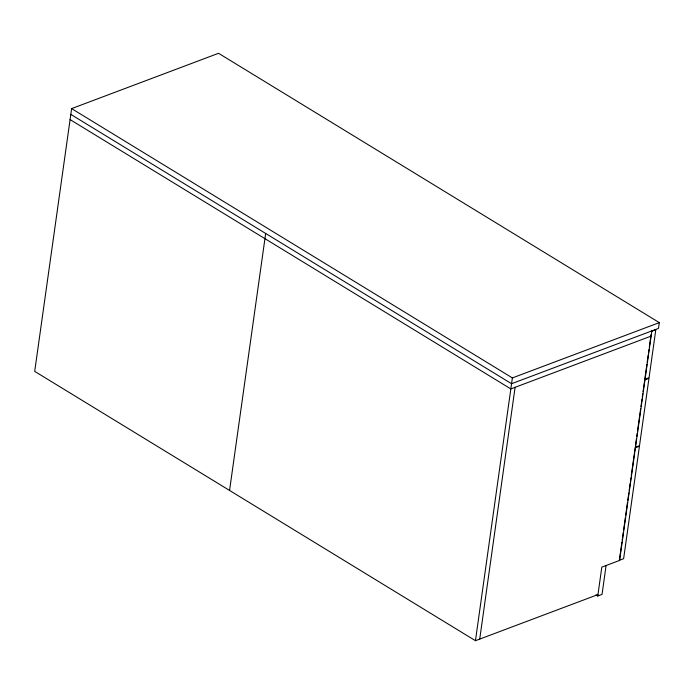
<?xml version="1.0" encoding="UTF-8"?>
<svg xmlns="http://www.w3.org/2000/svg" width="694" height="694" viewBox="0 0 694 694"><rect width="100%" height="100%" fill="white"/><g stroke="black" fill="none" stroke-linecap="round" stroke-linejoin="round"><path stroke-width="1.04" d="M70.814 114.389L511.565 383.713L658.485 328.409L659.3 322.623L218.549 53.299L71.629 108.602L34.7 371.377L475.451 640.701L597.959 594.585M229.558 490.45L265.672 233.453M475.451 640.701L512.38 377.926L659.3 322.623M479.719 639.096L515.104 387.313M595.912 594.897L597.76 596.033L601.819 567.119L619.595 560.431L651.848 330.908M606.088 565.515L602.028 594.42L597.76 596.033M621.919 542.083L619.36 560.292L623.628 558.687L639.434 446.233L635.166 447.838L634.715 451.048M622.223 539.941L623.273 532.445M623.576 530.303L625.381 517.455M625.684 515.312L627.489 502.456M627.792 500.313L628.842 492.818M629.146 490.675L630.195 483.18M630.499 481.037L630.95 477.828M631.254 475.685L634.411 453.191M635.4 446.19L636.45 438.703M636.754 436.569L637.205 433.36M637.5 431.226L640.657 408.775M640.961 406.632L642.011 399.145M642.306 397.011L642.757 393.802M643.06 391.668L644.717 379.904L648.977 378.299L639.512 445.652L635.244 447.257M646.895 364.402L644.795 379.323L649.064 377.718L655.804 329.737L651.536 331.342M647.19 362.268L648.239 354.799M648.543 352.665L648.994 349.472M649.289 347.338L651.093 334.543M651.119 336.104L510.836 388.918L70.085 119.585M71.629 108.602L512.38 377.926"/></g></svg>
